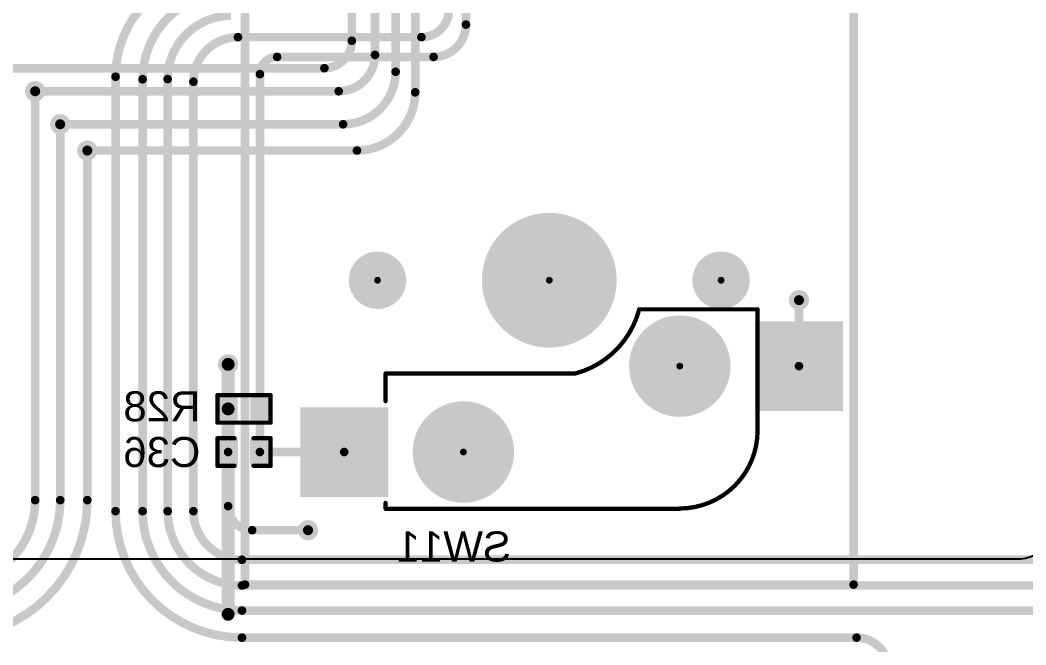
# Model space of a CAD drawing. Header units: inches. Extents: x 0 to 280, y 0 to 81.
# Drawn here: x 111.35 to 141.09, y 29.86 to 48.33 of the extents above; entities that cross this region are included whole.
import ezdxf

# ---------------------------------------------------------------- set-up
doc = ezdxf.new("R2010")
doc.units = ezdxf.units.IN
for name, color, linetype in [('Bottom Layer', 5, 'Continuous'), ('Bottom Overlay', 54, 'Continuous'), ('Bottom Paste', 16, 'Continuous'), ('Bottom Solder', 6, 'Continuous'), ('Pad Holes', 156, 'Continuous'), ('Top Layer', 1, 'Continuous'), ('Top Overlay', 2, 'Continuous'), ('Top Solder', 216, 'Continuous'), ('Via Holes', 16, 'Continuous')]:
    doc.layers.add(name, color=color, linetype=linetype)
doc.styles.add('Arial', font='', dxfattribs={"height": 0.2})
doc.styles.get('Arial').set_extended_font_data('Arial')

# ---------------------------------------------------------------- blocks, each defined once
blk = doc.blocks.new('____0402_B_32')
at = {"layer": 'Bottom Layer'}
for points in [[(-0.2412999999999999, 0.3174999999999999), (-0.2413000000000001, -0.3175), (-0.6985, -0.3174999999999999), (-0.6985, 0.3175)], [(0.6985, 0.3174999999999999), (0.6985, -0.3175), (0.2412999999999999, -0.3174999999999999), (0.2413000000000001, 0.3175)]]:
    blk.add_hatch(color=5, dxfattribs=at).paths.add_polyline_path(points)
at = {"layer": 'Bottom Paste'}
for points in [[(-0.2412999999999999, 0.3174999999999999), (-0.2413000000000001, -0.3175), (-0.6985, -0.3174999999999999), (-0.6985, 0.3175)], [(0.6985, 0.3174999999999999), (0.6985, -0.3175), (0.2412999999999999, -0.3174999999999999), (0.2413000000000001, 0.3175)]]:
    blk.add_hatch(color=16, dxfattribs=at).paths.add_polyline_path(points)
at = {"layer": 'Bottom Solder'}
for points in [[(-0.1813001199999999, 0.3774998799999999), (-0.1813001200000001, -0.3774998800000001), (-0.7584998799999999, -0.3774998799999999), (-0.7584998799999999, 0.3774998800000001)], [(0.7584998799999999, 0.3774998799999999), (0.7584998799999999, -0.3774998800000001), (0.1813001199999999, -0.3774998799999999), (0.1813001200000001, 0.3774998800000001)]]:
    blk.add_hatch(color=6, dxfattribs=at).paths.add_polyline_path(points)
at = {"layer": 'Bottom Overlay', "const_width": 0.127}
for points in [[(-0.7874, -0.4064), (-0.7874, 0.4064)], [(-0.7874, 0.4064), (-0.2794, 0.4064)], [(0.2794, 0.4064), (0.7874, 0.4064)], [(0.7874, -0.4064), (0.7874, 0.4064)], [(-0.7874, -0.4064), (-0.2794, -0.4064)], [(0.2794, -0.4064), (0.7874, -0.4064)]]:
    blk.add_lwpolyline(points, dxfattribs=at)
at = {"layer": 'Bottom Overlay', "const_width": 0.0635}
for points in [[(-0.8191499999999999, 0.4064, 1), (-0.7556499999999999, 0.4064, 1)], [(-0.8191499999999999, 0.4064, 1), (-0.7556499999999999, 0.4064, 1)], [(-0.31115, 0.4064, 1), (-0.24765, 0.4064, 1)], [(0.24765, 0.4064, 1), (0.31115, 0.4064, 1)], [(0.7556499999999999, 0.4064, 1), (0.8191499999999999, 0.4064, 1)], [(0.7556499999999999, 0.4064, 1), (0.8191499999999999, 0.4064, 1)], [(-0.8191499999999999, -0.4064, 1), (-0.7556499999999999, -0.4064, 1)], [(-0.8191499999999999, -0.4064, 1), (-0.7556499999999999, -0.4064, 1)], [(-0.31115, -0.4064, 1), (-0.24765, -0.4064, 1)], [(0.24765, -0.4064, 1), (0.31115, -0.4064, 1)], [(0.7556499999999999, -0.4064, 1), (0.8191499999999999, -0.4064, 1)], [(0.7556499999999999, -0.4064, 1), (0.8191499999999999, -0.4064, 1)]]:
    blk.add_lwpolyline(points, format="xyb", close=True, dxfattribs=at)
blk = doc.blocks.new('CPG151101S11_16_B_58')
at = {"layer": 'Bottom Layer'}
for points in [[(5.4750081, 3.8150038), (7.975003099999999, 3.8150038), (7.975003099999999, 1.2649962), (5.4750081, 1.2649962)], [(-7.975003099999999, 1.2750038), (-5.4750081, 1.2750038), (-5.4750081, -1.2750038), (-7.975003099999999, -1.2750038)]]:
    blk.add_hatch(color=5, dxfattribs=at).paths.add_polyline_path(points)
at = {"layer": 'Bottom Paste'}
for points in [[(5.4750081, 3.8150038), (7.975003099999999, 3.8150038), (7.975003099999999, 1.2649962), (5.4750081, 1.2649962)], [(-7.975003099999999, 1.2750038), (-5.4750081, 1.2750038), (-5.4750081, -1.2750038), (-7.975003099999999, -1.2750038)]]:
    blk.add_hatch(color=16, dxfattribs=at).paths.add_polyline_path(points)
at = {"layer": 'Bottom Solder'}
for points in [[(5.4249955, 3.8650164), (8.025015699999999, 3.8650164), (8.025015699999999, 1.2149836), (5.4249955, 1.2149836)], [(-8.025015699999999, 1.3250164), (-5.4249955, 1.3250164), (-5.4249955, -1.3250164), (-8.025015699999999, -1.3250164)]]:
    blk.add_hatch(color=6, dxfattribs=at).paths.add_polyline_path(points)
h = blk.add_hatch(color=6, dxfattribs=at)
edge = h.paths.add_edge_path()
edge.add_arc((3.199892, 2.54), 0.1016, 0, 360)
h = blk.add_hatch(color=6, dxfattribs=at)
edge = h.paths.add_edge_path()
edge.add_arc((-3.199892, 0), 0.1016, 0, 360)
h = blk.add_hatch(color=6, dxfattribs=at)
edge = h.paths.add_edge_path()
edge.add_arc((-4.420108, -2.54), 0.1016, 0, 360)
h = blk.add_hatch(color=6, dxfattribs=at)
edge = h.paths.add_edge_path()
edge.add_arc((0.6598919999999999, -2.54), 0.1016, 0, 360)
h = blk.add_hatch(color=6, dxfattribs=at)
edge = h.paths.add_edge_path()
edge.add_arc((5.739891999999999, -2.54), 0.1016, 0, 360)
at = {"layer": 'Pad Holes'}
h = blk.add_hatch(color=7, dxfattribs=at)
edge = h.paths.add_edge_path()
edge.add_arc((3.199892, 2.54), 1.499997, 0, 360)
h = blk.add_hatch(color=7, dxfattribs=at)
edge = h.paths.add_edge_path()
edge.add_arc((-3.199892, 0), 1.499997, 0, 360)
h = blk.add_hatch(color=7, dxfattribs=at)
edge = h.paths.add_edge_path()
edge.add_arc((0.6598919999999999, -2.54), 1.9939, 0, 360)
h = blk.add_hatch(color=7, dxfattribs=at)
edge = h.paths.add_edge_path()
edge.add_arc((-4.420108, -2.54), 0.8509, 0, 360)
h = blk.add_hatch(color=7, dxfattribs=at)
edge = h.paths.add_edge_path()
edge.add_arc((5.739891999999999, -2.54), 0.8509, 0, 360)
at = {"layer": 'Top Solder'}
h = blk.add_hatch(color=216, dxfattribs=at)
edge = h.paths.add_edge_path()
edge.add_arc((3.199892, 2.54), 0.1016, 0, 360)
h = blk.add_hatch(color=216, dxfattribs=at)
edge = h.paths.add_edge_path()
edge.add_arc((-3.199892, 0), 0.1016, 0, 360)
h = blk.add_hatch(color=216, dxfattribs=at)
edge = h.paths.add_edge_path()
edge.add_arc((-4.420108, -2.54), 0.1016, 0, 360)
h = blk.add_hatch(color=216, dxfattribs=at)
edge = h.paths.add_edge_path()
edge.add_arc((0.6598919999999999, -2.54), 0.1016, 0, 360)
h = blk.add_hatch(color=216, dxfattribs=at)
edge = h.paths.add_edge_path()
edge.add_arc((5.739891999999999, -2.54), 0.1016, 0, 360)
at = {"layer": 'Bottom Overlay', "const_width": 0.127}
for points in [[(-5.499989, 1.9063716, -0.4142135623730951), (-3.1963614, 4.209999199999999)], [(5.499989, 4.2200068, -0.4142135623730951), (5.4899814, 4.209999199999999)], [(-1.99999854, -1.67998394, -0.2716855530014931), (-0.09999726, 0.22001734)]]:
    blk.add_lwpolyline(points, format="xyb", dxfattribs=at)
at = {"layer": 'Bottom Overlay', "const_width": 0.0635}
for points in [[(-3.2281114, 4.209999199999999, 1), (-3.1646114, 4.209999199999999, 1)], [(-3.2181038, 4.2200068, 1), (-3.1546038, 4.2200068, 1)], [(5.4582314, 4.209999199999999, 1), (5.521731399999999, 4.209999199999999, 1)], [(5.468239, 4.2200068, 1), (5.531739, 4.2200068, 1)], [(5.468239, 4.2200068, 1), (5.531739, 4.2200068, 1)], [(5.468239, 4.2200068, 1), (5.531739, 4.2200068, 1)], [(5.468239, 4.046143799999999, 1), (5.531739, 4.046143799999999, 1)], [(-5.531739, 1.9063716, 1), (-5.468239, 1.9063716, 1)], [(-5.531739, 1.9063716, 1), (-5.468239, 1.9063716, 1)], [(5.468239, 1.0338562, 1), (5.531739, 1.0338562, 1)], [(5.468239, 0.4700016, 1), (5.531739, 0.4700016, 1)], [(5.468239, 0.4700016, 1), (5.531739, 0.4700016, 1)], [(5.4682644, 0.4699508, 1), (5.5317644, 0.4699508, 1)], [(5.4682644, 0.4699508, 1), (5.5317644, 0.4699508, 1)], [(-0.1317498, 0.2200148, 1), (-0.0682498, 0.2200148, 1)], [(-0.13174726, 0.22001734, 1), (-0.06824726, 0.22001734, 1)], [(0.1182624, 0.2200148, 1), (0.1817624, 0.2200148, 1)], [(0.1182624, 0.2200148, 1), (0.1817624, 0.2200148, 1)], [(1.1582654, 0.2200148, 1), (1.2217654, 0.2200148, 1)], [(1.1582654, 0.2200148, 1), (1.2217654, 0.2200148, 1)], [(5.4682644, 0.2200148, 1), (5.5317644, 0.2200148, 1)], [(5.4682644, 0.2200148, 1), (5.5317644, 0.2200148, 1)], [(-5.531739, -1.5061438, 1), (-5.468239, -1.5061438, 1)], [(-5.531739, -1.5061438, 1), (-5.468239, -1.5061438, 1)], [(-5.531739, -1.6799814, 1), (-5.468239, -1.6799814, 1)], [(-5.531739, -1.6799814, 1), (-5.468239, -1.6799814, 1)], [(-2.03174854, -1.67998394, 1), (-1.96824854, -1.67998394, 1)], [(-2.031746, -1.6799814, 1), (-1.968246, -1.6799814, 1)]]:
    blk.add_lwpolyline(points, format="xyb", close=True, dxfattribs=at)
at = {"layer": 'Bottom Overlay', "const_width": 0.127}
for points in [[(5.499989, 4.2200068), (-3.1863538, 4.2200068)], [(5.499989, 4.2200068), (5.499989, 4.046143799999999)], [(-5.499989, 1.9063716), (-5.499989, -1.5061438)], [(5.499989, 1.0338562), (5.499989, 0.4700016)], [(5.5000144, 0.4699508), (5.499989, 0.4700016)], [(5.5000144, 0.4699508), (5.5000144, 0.2200148)], [(0.1500124, 0.2200148), (-0.0999998, 0.2200148)], [(1.1900154, 0.2200148), (0.1500124, 0.2200148)], [(5.5000144, 0.2200148), (1.1900154, 0.2200148)], [(-5.499989, -1.5061438), (-5.499989, -1.6799814)], [(-1.999996, -1.6799814), (-5.499989, -1.6799814)]]:
    blk.add_lwpolyline(points, dxfattribs=at)
blk = doc.blocks.new('R___0402_B_83')
at = {"layer": 'Bottom Layer'}
for points in [[(-0.2412999999999999, 0.3174999999999999), (-0.2413000000000001, -0.3175), (-0.6985, -0.3174999999999999), (-0.6985, 0.3175)], [(0.6985, 0.3174999999999999), (0.6985, -0.3175), (0.2412999999999999, -0.3174999999999999), (0.2413000000000001, 0.3175)]]:
    blk.add_hatch(color=5, dxfattribs=at).paths.add_polyline_path(points)
at = {"layer": 'Bottom Paste'}
for points in [[(-0.2412999999999999, 0.3174999999999999), (-0.2413000000000001, -0.3175), (-0.6985, -0.3174999999999999), (-0.6985, 0.3175)], [(0.6985, 0.3174999999999999), (0.6985, -0.3175), (0.2412999999999999, -0.3174999999999999), (0.2413000000000001, 0.3175)]]:
    blk.add_hatch(color=16, dxfattribs=at).paths.add_polyline_path(points)
at = {"layer": 'Bottom Solder'}
for points in [[(-0.1862988399999999, 0.3725011599999999), (-0.18629884, -0.3725011600000001), (-0.75350116, -0.3725011599999999), (-0.75350116, 0.3725011600000001)], [(0.75350116, 0.3725011599999999), (0.75350116, -0.3725011600000001), (0.1862988399999999, -0.3725011599999999), (0.18629884, 0.3725011600000001)]]:
    blk.add_hatch(color=6, dxfattribs=at).paths.add_polyline_path(points)
at = {"layer": 'Bottom Overlay'}
for points, const_width in [([(-0.7874, -0.4064), (-0.7874, 0.4064)], 0.127), ([(-0.7874, 0.4064), (0.7874, 0.4064)], 0.127), ([(-0.8128, 0.4318), (0.8128, 0.4318)], 0.0032258), ([(0.7874, -0.4064), (0.7874, 0.4064)], 0.127), ([(-0.7874, -0.4064), (0.7874, -0.4064)], 0.127)]:
    blk.add_lwpolyline(points, dxfattribs=dict(at, const_width=const_width))
for points, const_width in [([(-0.8191499999999999, 0.4064, 1), (-0.7556499999999999, 0.4064, 1)], 0.0635), ([(-0.8191499999999999, 0.4064, 1), (-0.7556499999999999, 0.4064, 1)], 0.0635), ([(-0.81360518, 0.4318, 1), (-0.8119948199999999, 0.4318, 1)], 0.0016129), ([(0.7556499999999999, 0.4064, 1), (0.8191499999999999, 0.4064, 1)], 0.0635), ([(0.7556499999999999, 0.4064, 1), (0.8191499999999999, 0.4064, 1)], 0.0635), ([(0.8119948199999999, 0.4318, 1), (0.81360518, 0.4318, 1)], 0.0016129), ([(-0.8191499999999999, -0.4064, 1), (-0.7556499999999999, -0.4064, 1)], 0.0635), ([(-0.8191499999999999, -0.4064, 1), (-0.7556499999999999, -0.4064, 1)], 0.0635), ([(0.7556499999999999, -0.4064, 1), (0.8191499999999999, -0.4064, 1)], 0.0635), ([(0.7556499999999999, -0.4064, 1), (0.8191499999999999, -0.4064, 1)], 0.0635)]:
    blk.add_lwpolyline(points, format="xyb", close=True, dxfattribs=dict(at, const_width=const_width))

msp = doc.modelspace()

# ---------------------------------------------------------------- hatches: boundary and pattern name
at = {"layer": 'Bottom Layer'}
h = msp.add_hatch(color=5, dxfattribs=at)
edge = h.paths.add_edge_path()
edge.add_arc((111.79281172, 46.228), 0.2999994, 0, 360)
h = msp.add_hatch(color=5, dxfattribs=at)
edge = h.paths.add_edge_path()
edge.add_arc((112.5314996, 45.2516748), 0.2999994, 0, 360)
h = msp.add_hatch(color=5, dxfattribs=at)
edge = h.paths.add_edge_path()
edge.add_arc((113.3348, 44.47539999999999), 0.2999994, 0, 360)
h = msp.add_hatch(color=5, dxfattribs=at)
edge = h.paths.add_edge_path()
edge.add_arc((134.3830053, 40.05099432), 0.2999994, 0, 360)
h = msp.add_hatch(color=5, dxfattribs=at)
edge = h.paths.add_edge_path()
edge.add_arc((117.49966848, 38.1538099), 0.2999994, 0, 360)
h = msp.add_hatch(color=5, dxfattribs=at)
edge = h.paths.add_edge_path()
edge.add_arc((119.8626, 33.2486), 0.2999994, 0, 360)
at = {"layer": 'Top Layer'}
h = msp.add_hatch(color=1, dxfattribs=at)
edge = h.paths.add_edge_path()
edge.add_arc((111.79281172, 46.228), 0.2999994, 0, 360)
h = msp.add_hatch(color=1, dxfattribs=at)
edge = h.paths.add_edge_path()
edge.add_arc((112.5314996, 45.2516748), 0.2999994, 0, 360)
h = msp.add_hatch(color=1, dxfattribs=at)
edge = h.paths.add_edge_path()
edge.add_arc((113.3348, 44.47539999999999), 0.2999994, 0, 360)
h = msp.add_hatch(color=1, dxfattribs=at)
edge = h.paths.add_edge_path()
edge.add_arc((134.3830053, 40.05099432), 0.2999994, 0, 360)
h = msp.add_hatch(color=1, dxfattribs=at)
edge = h.paths.add_edge_path()
edge.add_arc((117.49966848, 38.1538099), 0.2999994, 0, 360)
h = msp.add_hatch(color=1, dxfattribs=at)
edge = h.paths.add_edge_path()
edge.add_arc((119.8626, 33.2486), 0.2999994, 0, 360)
at = {"layer": 'Via Holes'}
h = msp.add_hatch(color=7, dxfattribs=at)
edge = h.paths.add_edge_path()
edge.add_arc((111.79281172, 46.228), 0.1499997, 0, 360)
h = msp.add_hatch(color=7, dxfattribs=at)
edge = h.paths.add_edge_path()
edge.add_arc((112.5314996, 45.2516748), 0.1499997, 0, 360)
h = msp.add_hatch(color=7, dxfattribs=at)
edge = h.paths.add_edge_path()
edge.add_arc((113.3348, 44.47539999999999), 0.1499997, 0, 360)
h = msp.add_hatch(color=7, dxfattribs=at)
edge = h.paths.add_edge_path()
edge.add_arc((134.3830053, 40.05099432), 0.1499997, 0, 360)
h = msp.add_hatch(color=7, dxfattribs=at)
edge = h.paths.add_edge_path()
edge.add_arc((117.49966848, 38.1538099), 0.1499997, 0, 360)
h = msp.add_hatch(color=7, dxfattribs=at)
edge = h.paths.add_edge_path()
edge.add_arc((119.8626, 33.2486), 0.1499997, 0, 360)

# ---------------------------------------------------------------- linework, layer by layer
at = {"layer": 'Bottom Layer'}
for points, const_width in [([(124.53288276, 48.20030491999999), (124.53288276, 53.3013412)], 0.254), ([(117.78980252, 47.8282), (123.2154, 47.8282)], 0.254), ([(118.9482, 47.244), (123.57657784, 47.244)], 0.254), ([(114.16993168, 33.81146399999999), (114.16993168, 46.6571584)], 0.254), ([(114.9695948, 33.81146399999999), (114.9695948, 46.58279227999999)], 0.254), ([(115.71106652, 33.81146399999999), (115.71106652, 46.587664)], 0.254), ([(118.43946848, 35.56), (118.43946848, 46.73526847999999)], 0.254), ([(116.47306652, 33.81146399999999), (116.47306652, 46.511464)], 0.254), ([(111.79281172, 34.13651796), (111.79281172, 46.228)], 0.254), ([(112.53428344, 34.13651796), (112.53428344, 45.2516748)], 0.254), ([(113.33394656, 44.47625343999999), (113.3348, 44.47539999999999)], 0.254), ([(113.33394656, 44.47454656), (113.3348, 44.47539999999999)], 0.254), ([(113.33394656, 34.13651796), (113.33394656, 44.47454656)], 0.254), ([(134.3830053, 38.09999999999999), (134.3830053, 40.05099432)], 0.254), ([(117.49966848, 36.8350038), (117.49966848, 38.1538099)], 0.3809999999999999), ([(117.49966848, 33.95979999999999), (117.49966848, 35.56)], 0.254), ([(118.43946848, 35.56), (120.9329941, 35.56)], 0.254), ([(118.21086848, 33.2486), (119.8626, 33.2486)], 0.254), ([(117.90953812, 32.3749924), (213.7664, 32.3749924)], 0.254), ([(117.90953812, 31.6129924), (193.4464, 31.6129924)], 0.254), ([(117.90953812, 30.87152068), (173.51227172, 30.87152068)], 0.254), ([(117.90953812, 30.07185756), (136.08493484, 30.07185756)], 0.254)]:
    msp.add_lwpolyline(points, dxfattribs=dict(at, const_width=const_width))
at = {"layer": 'Bottom Layer', "const_width": 0.254}
for points in [[(114.16993168, 46.6571584, -0.4142135623730951), (117.302915, 49.79014171999999)], [(114.9695948, 46.58279227999999, -0.4142135623730951), (117.53580252, 49.149)], [(115.71106652, 46.587664, -0.4142135623730951), (117.58660252, 48.46319999999999)], [(124.03288122, 48.64568121999999, -0.4142135623730951), (123.2154, 47.8282)], [(124.53288276, 48.20030491999999, -0.4142135623730951), (123.57657784, 47.244)], [(116.47306652, 46.511464, -0.4142135623730951), (117.78980252, 47.8282)], [(118.43946848, 46.73526847999999, -0.4142135623730951), (118.9482, 47.244)], [(113.33394656, 34.13651796, -0.4142135623730951), (109.27929376, 30.08186516)], [(112.53428344, 34.13651796, -0.4142135623730951), (109.27929376, 30.88152827999999)], [(111.79281172, 34.13651796, -0.4142135623730951), (109.27929376, 31.623)], [(117.90953812, 30.07185756, -0.4142135623730951), (114.16993168, 33.81146399999999)], [(117.90953812, 30.87152068, -0.4142135623730951), (114.9695948, 33.81146399999999)], [(117.90953812, 31.6129924, -0.4142135623730951), (115.71106652, 33.81146399999999)], [(117.90953812, 32.3749924, -0.4142135623730951), (116.47306652, 33.81146399999999)], [(118.21086848, 33.2486, -0.4142135623730951), (117.49966848, 33.95979999999999)], [(136.08493484, 30.07185756, -0.4142135623730951), (137.033, 29.1237924)]]:
    msp.add_lwpolyline(points, format="xyb", dxfattribs=at)
at = {"layer": 'Bottom Layer'}
for points, const_width in [([(124.46938276, 48.20030491999999, 1), (124.59638276, 48.20030491999999, 1)], 0.127), ([(124.46938276, 48.20030491999999, 1), (124.59638276, 48.20030491999999, 1)], 0.127), ([(117.72630252, 47.8282, 1), (117.85330252, 47.8282, 1)], 0.127), ([(117.72630252, 47.8282, 1), (117.85330252, 47.8282, 1)], 0.127), ([(123.1519, 47.8282, 1), (123.2789, 47.8282, 1)], 0.127), ([(123.1519, 47.8282, 1), (123.2789, 47.8282, 1)], 0.127), ([(118.8847, 47.244, 1), (119.0117, 47.244, 1)], 0.127), ([(118.8847, 47.244, 1), (119.0117, 47.244, 1)], 0.127), ([(123.51307784, 47.244, 1), (123.64007784, 47.244, 1)], 0.127), ([(123.51307784, 47.244, 1), (123.64007784, 47.244, 1)], 0.127), ([(114.10643168, 46.6571584, 1), (114.23343168, 46.6571584, 1)], 0.127), ([(114.10643168, 46.6571584, 1), (114.23343168, 46.6571584, 1)], 0.127), ([(114.9060948, 46.58279227999999, 1), (115.0330948, 46.58279227999999, 1)], 0.127), ([(114.9060948, 46.58279227999999, 1), (115.0330948, 46.58279227999999, 1)], 0.127), ([(115.64756652, 46.587664, 1), (115.77456652, 46.587664, 1)], 0.127), ([(115.64756652, 46.587664, 1), (115.77456652, 46.587664, 1)], 0.127), ([(118.37596848, 46.73526847999999, 1), (118.50296848, 46.73526847999999, 1)], 0.127), ([(118.37596848, 46.73526847999999, 1), (118.50296848, 46.73526847999999, 1)], 0.127), ([(116.40956652, 46.511464, 1), (116.53656652, 46.511464, 1)], 0.127), ([(116.40956652, 46.511464, 1), (116.53656652, 46.511464, 1)], 0.127), ([(111.72931172, 46.228, 1), (111.85631172, 46.228, 1)], 0.127), ([(112.47078344, 45.2516748, 1), (112.59778344, 45.2516748, 1)], 0.127), ([(113.27044656, 44.47625343999999, 1), (113.39744656, 44.47625343999999, 1)], 0.127), ([(113.27044656, 44.47454656, 1), (113.39744656, 44.47454656, 1)], 0.127), ([(113.27044656, 44.47454656, 1), (113.39744656, 44.47454656, 1)], 0.127), ([(113.2713, 44.47539999999999, 1), (113.3983, 44.47539999999999, 1)], 0.127), ([(113.2713, 44.47539999999999, 1), (113.3983, 44.47539999999999, 1)], 0.127), ([(134.3195053, 40.05099432, 1), (134.4465053, 40.05099432, 1)], 0.127), ([(117.40441848, 38.1538099, 1), (117.59491848, 38.1538099, 1)], 0.1905), ([(134.3195053, 38.09999999999999, 1), (134.4465053, 38.09999999999999, 1)], 0.127), ([(117.40441848, 36.8350038, 1), (117.59491848, 36.8350038, 1)], 0.1905), ([(117.43616848, 35.56, 1), (117.56316848, 35.56, 1)], 0.127), ([(118.37596848, 35.56, 1), (118.50296848, 35.56, 1)], 0.127), ([(118.37596848, 35.56, 1), (118.50296848, 35.56, 1)], 0.127), ([(120.8694941, 35.56, 1), (120.9964941, 35.56, 1)], 0.127), ([(111.72931172, 34.13651796, 1), (111.85631172, 34.13651796, 1)], 0.127), ([(111.72931172, 34.13651796, 1), (111.85631172, 34.13651796, 1)], 0.127), ([(112.47078344, 34.13651796, 1), (112.59778344, 34.13651796, 1)], 0.127), ([(112.47078344, 34.13651796, 1), (112.59778344, 34.13651796, 1)], 0.127), ([(113.27044656, 34.13651796, 1), (113.39744656, 34.13651796, 1)], 0.127), ([(113.27044656, 34.13651796, 1), (113.39744656, 34.13651796, 1)], 0.127), ([(114.10643168, 33.81146399999999, 1), (114.23343168, 33.81146399999999, 1)], 0.127), ([(114.10643168, 33.81146399999999, 1), (114.23343168, 33.81146399999999, 1)], 0.127), ([(114.9060948, 33.81146399999999, 1), (115.0330948, 33.81146399999999, 1)], 0.127), ([(114.9060948, 33.81146399999999, 1), (115.0330948, 33.81146399999999, 1)], 0.127), ([(115.64756652, 33.81146399999999, 1), (115.77456652, 33.81146399999999, 1)], 0.127), ([(115.64756652, 33.81146399999999, 1), (115.77456652, 33.81146399999999, 1)], 0.127), ([(116.40956652, 33.81146399999999, 1), (116.53656652, 33.81146399999999, 1)], 0.127), ([(116.40956652, 33.81146399999999, 1), (116.53656652, 33.81146399999999, 1)], 0.127), ([(117.43616848, 33.95979999999999, 1), (117.56316848, 33.95979999999999, 1)], 0.127), ([(117.43616848, 33.95979999999999, 1), (117.56316848, 33.95979999999999, 1)], 0.127), ([(118.14736848, 33.2486, 1), (118.27436848, 33.2486, 1)], 0.127), ([(118.14736848, 33.2486, 1), (118.27436848, 33.2486, 1)], 0.127), ([(119.7991, 33.2486, 1), (119.9261, 33.2486, 1)], 0.127), ([(117.84603812, 32.3749924, 1), (117.97303812, 32.3749924, 1)], 0.127), ([(117.84603812, 32.3749924, 1), (117.97303812, 32.3749924, 1)], 0.127), ([(117.84603812, 31.6129924, 1), (117.97303812, 31.6129924, 1)], 0.127), ([(117.84603812, 31.6129924, 1), (117.97303812, 31.6129924, 1)], 0.127), ([(117.84603812, 30.87152068, 1), (117.97303812, 30.87152068, 1)], 0.127), ([(117.84603812, 30.87152068, 1), (117.97303812, 30.87152068, 1)], 0.127), ([(117.84603812, 30.07185756, 1), (117.97303812, 30.07185756, 1)], 0.127), ([(117.84603812, 30.07185756, 1), (117.97303812, 30.07185756, 1)], 0.127), ([(136.02143484, 30.07185756, 1), (136.14843484, 30.07185756, 1)], 0.127), ([(136.02143484, 30.07185756, 1), (136.14843484, 30.07185756, 1)], 0.127)]:
    msp.add_lwpolyline(points, format="xyb", close=True, dxfattribs=dict(at, const_width=const_width))
at = {"layer": 'Top Layer'}
msp.add_line((140.82879886, 32.3896736), (92.90098006, 32.3896736), dxfattribs=at)
for points, const_width in [([(123.03288322, 46.19788322), (123.03288322, 56.30134282)], 0.254), ([(121.8438, 47.30171388), (121.8438, 53.89879999999999)], 0.254), ([(122.4534, 46.80456984), (122.4534, 53.90912002)], 0.254), ([(121.158, 47.72074784), (121.158, 52.8483068)], 0.254), ([(111.04669688, 46.90958868), (120.34684084, 46.90958868)], 0.254), ([(111.79281172, 46.228), (120.77008612, 46.228)], 0.254), ([(112.5314996, 45.2516748), (120.90050496, 45.2516748)], 0.254), ([(113.3348, 44.47539999999999), (121.3104, 44.47539999999999)], 0.254), ([(117.49966848, 30.76013152), (117.49966848, 38.1538099)], 0.3809999999999999)]:
    msp.add_lwpolyline(points, dxfattribs=dict(at, const_width=const_width))
at = {"layer": 'Top Layer', "const_width": 0.254}
for points in [[(121.158, 47.72074784, -0.4142135623730951), (120.34684084, 46.90958868)], [(121.8438, 47.30171388, -0.4142135623730951), (120.77008612, 46.228)], [(122.4534, 46.80456984, -0.4142135623730951), (120.90050496, 45.2516748)], [(123.03288322, 46.19788322, -0.4142135623730951), (121.3104, 44.47539999999999)]]:
    msp.add_lwpolyline(points, format="xyb", dxfattribs=at)
at = {"layer": 'Top Layer'}
for points, const_width in [([(121.0945, 47.72074784, 1), (121.2215, 47.72074784, 1)], 0.127), ([(121.0945, 47.72074784, 1), (121.2215, 47.72074784, 1)], 0.127), ([(121.7803, 47.30171388, 1), (121.9073, 47.30171388, 1)], 0.127), ([(121.7803, 47.30171388, 1), (121.9073, 47.30171388, 1)], 0.127), ([(120.28334084, 46.90958868, 1), (120.41034084, 46.90958868, 1)], 0.127), ([(120.28334084, 46.90958868, 1), (120.41034084, 46.90958868, 1)], 0.127), ([(122.3899, 46.80456984, 1), (122.5169, 46.80456984, 1)], 0.127), ([(122.3899, 46.80456984, 1), (122.5169, 46.80456984, 1)], 0.127), ([(111.72931172, 46.228, 1), (111.85631172, 46.228, 1)], 0.127), ([(120.70658612, 46.228, 1), (120.83358612, 46.228, 1)], 0.127), ([(120.70658612, 46.228, 1), (120.83358612, 46.228, 1)], 0.127), ([(122.96938322, 46.19788322, 1), (123.09638322, 46.19788322, 1)], 0.127), ([(122.96938322, 46.19788322, 1), (123.09638322, 46.19788322, 1)], 0.127), ([(112.4679996, 45.2516748, 1), (112.5949996, 45.2516748, 1)], 0.127), ([(120.83700496, 45.2516748, 1), (120.96400496, 45.2516748, 1)], 0.127), ([(120.83700496, 45.2516748, 1), (120.96400496, 45.2516748, 1)], 0.127), ([(113.2713, 44.47539999999999, 1), (113.3983, 44.47539999999999, 1)], 0.127), ([(121.2469, 44.47539999999999, 1), (121.3739, 44.47539999999999, 1)], 0.127), ([(121.2469, 44.47539999999999, 1), (121.3739, 44.47539999999999, 1)], 0.127), ([(117.40441848, 38.1538099, 1), (117.59491848, 38.1538099, 1)], 0.1905), ([(117.40441848, 30.76013152, 1), (117.59491848, 30.76013152, 1)], 0.1905)]:
    msp.add_lwpolyline(points, format="xyb", close=True, dxfattribs=dict(at, const_width=const_width))
at = {"layer": 'Top Layer', "extrusion": (0, 0, -1)}
msp.add_arc((-140.82879886, 33.65967868), 1.270005079999999, 180, 270, dxfattribs=at)
at = {"layer": 'Top Overlay', "const_width": 0.254}
for points in [[(117.99758722, 31.63999768), (117.99758722, 49.63999724)], [(135.99758678, 31.63999768), (135.99758678, 49.63999724)], [(117.99758722, 31.63999768), (135.99758678, 31.63999768)]]:
    msp.add_lwpolyline(points, dxfattribs=at)
at = {"layer": 'Top Overlay', "const_width": 0.127}
for points in [[(117.93408722, 31.63999768, 1), (118.06108722, 31.63999768, 1)], [(117.93408722, 31.63999768, 1), (118.06108722, 31.63999768, 1)], [(135.93408678, 31.63999768, 1), (136.06108678, 31.63999768, 1)], [(135.93408678, 31.63999768, 1), (136.06108678, 31.63999768, 1)]]:
    msp.add_lwpolyline(points, format="xyb", close=True, dxfattribs=at)

# ---------------------------------------------------------------- block references
at = {"rotation": 180}
msp.add_blockref('CPG151101S11_16_B_58', (127.6579997, 38.09999999999999), dxfattribs=at)
for name, p in [('R___0402_B_83', (117.96956848, 36.8350038)), ('____0402_B_32', (117.96956848, 35.56))]:
    msp.add_blockref(name, p)

# ---------------------------------------------------------------- texts
at = {"layer": 'Bottom Overlay', "style": 'Arial', "text_generation_flag": 2}
for s, p in [('R28', (116.67801912, 36.46684858)), ('C36', (116.67875064, 35.11564478)), ('SW11', (125.86523468, 32.32164478))]:
    msp.add_text(s, height=0.889, dxfattribs=at).set_placement(p)

doc.saveas('drawing.dxf')
